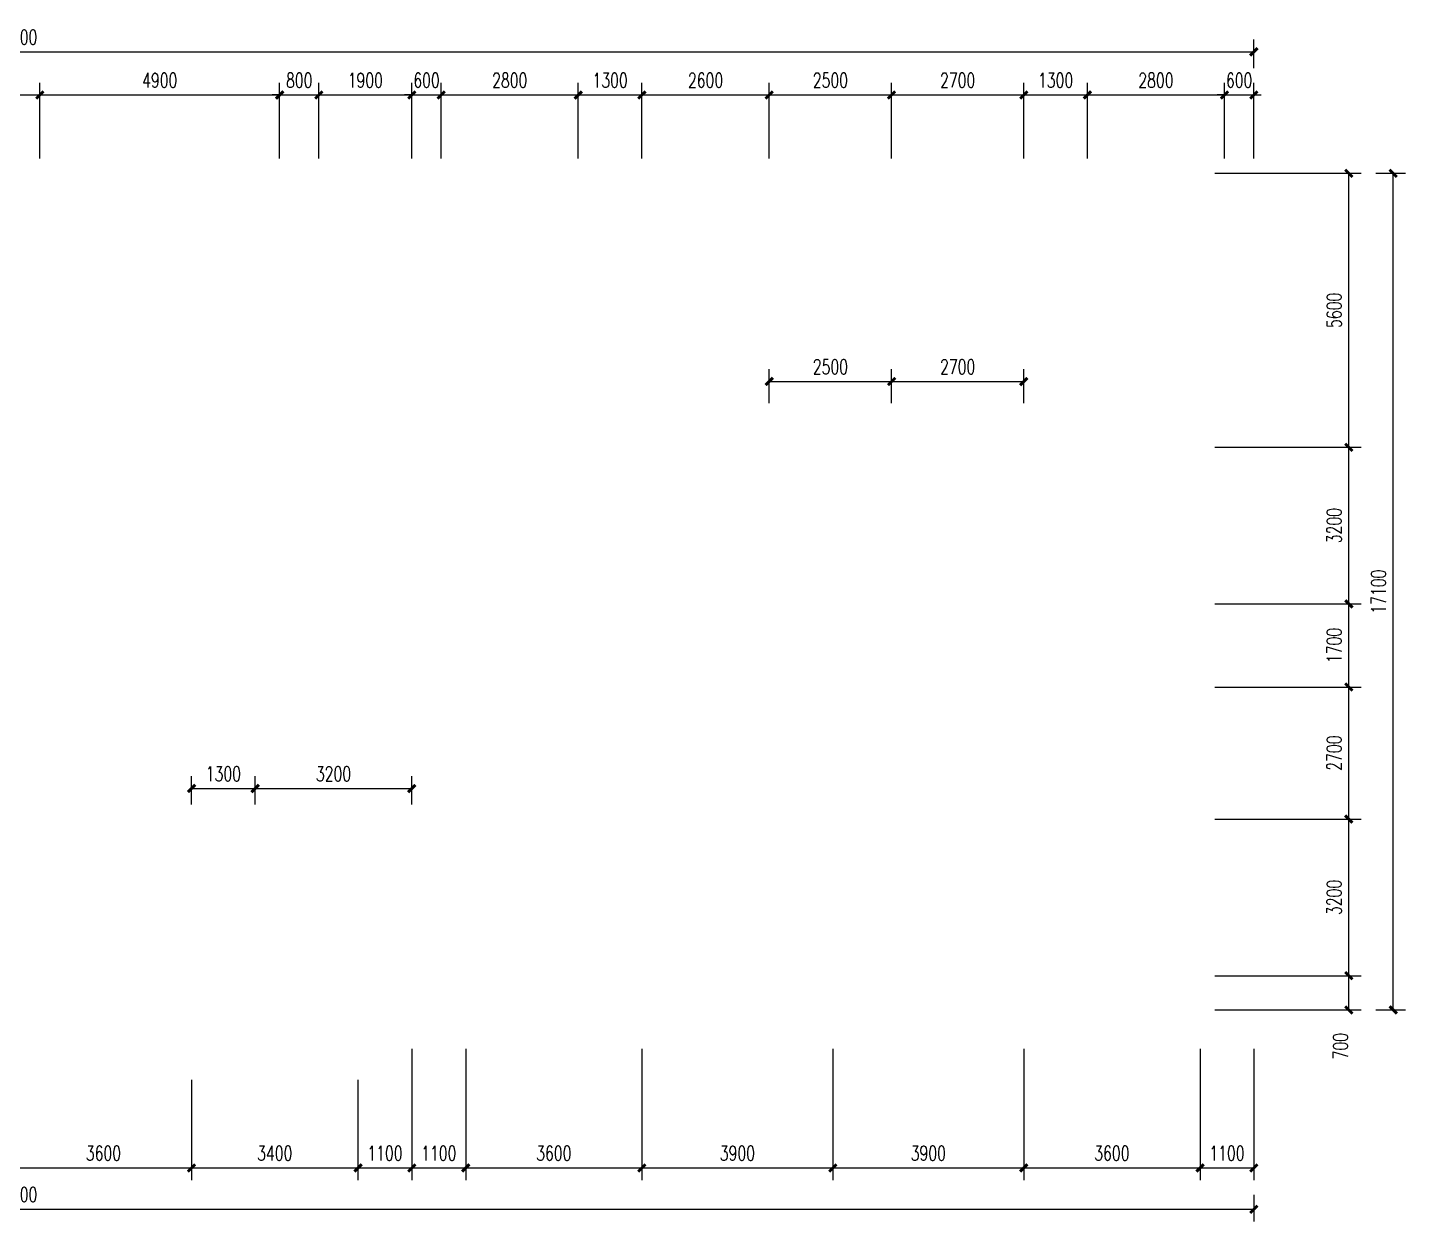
# Model space of a CAD drawing. Extents: x 23428 to 24977637, y 11095 to 11339778.
# Drawn here: x 24949490 to 24977637, y 11266816 to 11291219 of the extents above; entities that cross this region are included whole.
import ezdxf

# ---------------------------------------------------------------- set-up
doc = ezdxf.new("R2010")
doc.units = 0
doc.header["$LTSCALE"] = 1000
doc.layers.add('A-ANNO-DIMS', color=3, linetype='Continuous')
doc.styles.add('DIM_FONT', font='SIMPLEX', dxfattribs={"width": 0.7, "bigfont": 'GBCBIG'})
doc.dimstyles.new('DIMN', dxfattribs={"dimtxt": 300, "dimasz": 150, "dimexe": 250, "dimexo": 300, "dimgap": 150, "dimtad": 1, "dimdec": 0, "dimzin": 0, "dimdsep": 46, "dimtxsty": 'DIM_FONT', "dimblk": 'ARCHTICK', "dimcen": 0.09, "dimclrt": 7, "dimazin": 2, "dimtfac": 1, "dimtdec": 0, "dimtix": 1, "dimtmove": 2, "dimatfit": 3, "dimldrblk": 'ARCHTICK', "dimtolj": 1, "dimtzin": 0, "dimarcsym": 0})

# ---------------------------------------------------------------- blocks, each defined once
blk = doc.blocks.new('_ArchTick')
at = {"color": 0, "linetype": 'ByBlock', "const_width": 0.4}
blk.add_lwpolyline([(-0.5, -0.5), (0.5, 0.5)], dxfattribs=at)
blk = doc.blocks.new('*D147')
at = {"layer": 'A-ANNO-DIMS', "color": 0, "lineweight": -2}
for p, q in [((24923940, 11290390), (24923940, 11290972)), ((24923940, 11290722), (24974540, 11290722)), ((24974540, 11290390), (24974540, 11290972))]:
    blk.add_line(p, q, dxfattribs=at)
at = {"layer": 'Defpoints', "color": 0}
for p in [(24974540, 11290722), (24923940, 11290090), (24974540, 11290090)]:
    blk.add_point(p, dxfattribs=at)
at = {"layer": 'A-ANNO-DIMS', "color": 0, "lineweight": -2, "xscale": 150, "yscale": 150, "zscale": 150, "rotation": 180}
blk.add_blockref('_ArchTick', (24923940, 11290722), dxfattribs=at)
at = {"layer": 'A-ANNO-DIMS', "color": 0, "lineweight": -2, "xscale": 150, "yscale": 150, "zscale": 150}
blk.add_blockref('_ArchTick', (24974540, 11290722), dxfattribs=at)
at = {"layer": 'A-ANNO-DIMS', "color": 7, "insert": (24949240, 11291022), "char_height": 300, "attachment_point": 5, "style": 'DIM_FONT'}
blk.add_mtext('\\A1;50600', dxfattribs=at)
blk = doc.blocks.new('*D160')
at = {"layer": 'A-ANNO-DIMS', "color": 0, "lineweight": -2}
for p, q in [((24947340, 11288539), (24947340, 11290090)), ((24949740, 11288539), (24949740, 11290090)), ((24947340, 11289840), (24949740, 11289840))]:
    blk.add_line(p, q, dxfattribs=at)
at = {"layer": 'Defpoints', "color": 0}
for p in [(24949740, 11289840), (24947340, 11288239), (24949740, 11288239)]:
    blk.add_point(p, dxfattribs=at)
at = {"layer": 'A-ANNO-DIMS', "color": 0, "lineweight": -2, "xscale": 150, "yscale": 150, "zscale": 150, "rotation": 180}
blk.add_blockref('_ArchTick', (24947340, 11289840), dxfattribs=at)
at = {"layer": 'A-ANNO-DIMS', "color": 0, "lineweight": -2, "xscale": 150, "yscale": 150, "zscale": 150}
blk.add_blockref('_ArchTick', (24949740, 11289840), dxfattribs=at)
at = {"layer": 'A-ANNO-DIMS', "color": 7, "insert": (24948540, 11290140), "char_height": 300, "attachment_point": 5, "style": 'DIM_FONT'}
blk.add_mtext('\\A1;2400', dxfattribs=at)
blk = doc.blocks.new('*D161')
at = {"layer": 'A-ANNO-DIMS', "color": 0, "lineweight": -2}
for p, q in [((24949740, 11288539), (24949740, 11290090)), ((24954640, 11288539), (24954640, 11290090)), ((24949740, 11289840), (24954640, 11289840))]:
    blk.add_line(p, q, dxfattribs=at)
at = {"layer": 'Defpoints', "color": 0}
for p in [(24954640, 11289840), (24949740, 11288239), (24954640, 11288239)]:
    blk.add_point(p, dxfattribs=at)
at = {"layer": 'A-ANNO-DIMS', "color": 0, "lineweight": -2, "xscale": 150, "yscale": 150, "zscale": 150, "rotation": 180}
blk.add_blockref('_ArchTick', (24949740, 11289840), dxfattribs=at)
at = {"layer": 'A-ANNO-DIMS', "color": 0, "lineweight": -2, "xscale": 150, "yscale": 150, "zscale": 150}
blk.add_blockref('_ArchTick', (24954640, 11289840), dxfattribs=at)
at = {"layer": 'A-ANNO-DIMS', "color": 7, "insert": (24952190, 11290140), "char_height": 300, "attachment_point": 5, "style": 'DIM_FONT'}
blk.add_mtext('\\A1;4900', dxfattribs=at)
blk = doc.blocks.new('*D162')
at = {"layer": 'A-ANNO-DIMS', "color": 0, "lineweight": -2}
for p, q in [((24954640, 11288539), (24954640, 11290090)), ((24955440, 11288539), (24955440, 11290090)), ((24954640, 11289840), (24954490, 11289840)), ((24954640, 11289840), (24955440, 11289840)), ((24955440, 11289840), (24955590, 11289840))]:
    blk.add_line(p, q, dxfattribs=at)
at = {"layer": 'Defpoints', "color": 0}
for p in [(24955440, 11289840), (24954640, 11288239), (24955440, 11288239)]:
    blk.add_point(p, dxfattribs=at)
at = {"layer": 'A-ANNO-DIMS', "color": 0, "lineweight": -2, "xscale": 150, "yscale": 150, "zscale": 150}
blk.add_blockref('_ArchTick', (24954640, 11289840), dxfattribs=at)
at = {"layer": 'A-ANNO-DIMS', "color": 0, "lineweight": -2, "xscale": 150, "yscale": 150, "zscale": 150, "rotation": 180}
blk.add_blockref('_ArchTick', (24955440, 11289840), dxfattribs=at)
at = {"layer": 'A-ANNO-DIMS', "color": 7, "insert": (24955040, 11290140), "char_height": 300, "attachment_point": 5, "style": 'DIM_FONT'}
blk.add_mtext('\\A1;800', dxfattribs=at)
blk = doc.blocks.new('*D163')
at = {"layer": 'A-ANNO-DIMS', "color": 0, "lineweight": -2}
for p, q in [((24955440, 11288539), (24955440, 11290090)), ((24957340, 11288539), (24957340, 11290090)), ((24955440, 11289840), (24957340, 11289840))]:
    blk.add_line(p, q, dxfattribs=at)
at = {"layer": 'Defpoints', "color": 0}
for p in [(24957340, 11289840), (24955440, 11288239), (24957340, 11288239)]:
    blk.add_point(p, dxfattribs=at)
at = {"layer": 'A-ANNO-DIMS', "color": 0, "lineweight": -2, "xscale": 150, "yscale": 150, "zscale": 150, "rotation": 180}
blk.add_blockref('_ArchTick', (24955440, 11289840), dxfattribs=at)
at = {"layer": 'A-ANNO-DIMS', "color": 0, "lineweight": -2, "xscale": 150, "yscale": 150, "zscale": 150}
blk.add_blockref('_ArchTick', (24957340, 11289840), dxfattribs=at)
at = {"layer": 'A-ANNO-DIMS', "color": 7, "insert": (24956390, 11290140), "char_height": 300, "attachment_point": 5, "style": 'DIM_FONT'}
blk.add_mtext('\\A1;1900', dxfattribs=at)
blk = doc.blocks.new('*D164')
at = {"layer": 'A-ANNO-DIMS', "color": 0, "lineweight": -2}
for p, q in [((24957340, 11288539), (24957340, 11290090)), ((24957940, 11288539), (24957940, 11290090)), ((24957340, 11289840), (24957190, 11289840)), ((24957340, 11289840), (24957940, 11289840)), ((24957940, 11289840), (24958090, 11289840))]:
    blk.add_line(p, q, dxfattribs=at)
at = {"layer": 'Defpoints', "color": 0}
for p in [(24957940, 11289840), (24957340, 11288239), (24957940, 11288239)]:
    blk.add_point(p, dxfattribs=at)
at = {"layer": 'A-ANNO-DIMS', "color": 0, "lineweight": -2, "xscale": 150, "yscale": 150, "zscale": 150}
blk.add_blockref('_ArchTick', (24957340, 11289840), dxfattribs=at)
at = {"layer": 'A-ANNO-DIMS', "color": 0, "lineweight": -2, "xscale": 150, "yscale": 150, "zscale": 150, "rotation": 180}
blk.add_blockref('_ArchTick', (24957940, 11289840), dxfattribs=at)
at = {"layer": 'A-ANNO-DIMS', "color": 7, "insert": (24957640, 11290140), "char_height": 300, "attachment_point": 5, "style": 'DIM_FONT'}
blk.add_mtext('\\A1;600', dxfattribs=at)
blk = doc.blocks.new('*D165')
at = {"layer": 'A-ANNO-DIMS', "color": 0, "lineweight": -2}
for p, q in [((24957940, 11288539), (24957940, 11290090)), ((24960740, 11288539), (24960740, 11290090)), ((24957940, 11289840), (24960740, 11289840))]:
    blk.add_line(p, q, dxfattribs=at)
at = {"layer": 'Defpoints', "color": 0}
for p in [(24960740, 11289840), (24957940, 11288239), (24960740, 11288239)]:
    blk.add_point(p, dxfattribs=at)
at = {"layer": 'A-ANNO-DIMS', "color": 0, "lineweight": -2, "xscale": 150, "yscale": 150, "zscale": 150, "rotation": 180}
blk.add_blockref('_ArchTick', (24957940, 11289840), dxfattribs=at)
at = {"layer": 'A-ANNO-DIMS', "color": 0, "lineweight": -2, "xscale": 150, "yscale": 150, "zscale": 150}
blk.add_blockref('_ArchTick', (24960740, 11289840), dxfattribs=at)
at = {"layer": 'A-ANNO-DIMS', "color": 7, "insert": (24959340, 11290140), "char_height": 300, "attachment_point": 5, "style": 'DIM_FONT'}
blk.add_mtext('\\A1;2800', dxfattribs=at)
blk = doc.blocks.new('*D166')
at = {"layer": 'A-ANNO-DIMS', "color": 0, "lineweight": -2}
for p, q in [((24960740, 11288539), (24960740, 11290090)), ((24962040, 11288539), (24962040, 11290090)), ((24960740, 11289840), (24962040, 11289840))]:
    blk.add_line(p, q, dxfattribs=at)
at = {"layer": 'Defpoints', "color": 0}
for p in [(24962040, 11289840), (24960740, 11288239), (24962040, 11288239)]:
    blk.add_point(p, dxfattribs=at)
at = {"layer": 'A-ANNO-DIMS', "color": 0, "lineweight": -2, "xscale": 150, "yscale": 150, "zscale": 150, "rotation": 180}
blk.add_blockref('_ArchTick', (24960740, 11289840), dxfattribs=at)
at = {"layer": 'A-ANNO-DIMS', "color": 0, "lineweight": -2, "xscale": 150, "yscale": 150, "zscale": 150}
blk.add_blockref('_ArchTick', (24962040, 11289840), dxfattribs=at)
at = {"layer": 'A-ANNO-DIMS', "color": 7, "insert": (24961390, 11290140), "char_height": 300, "attachment_point": 5, "style": 'DIM_FONT'}
blk.add_mtext('\\A1;1300', dxfattribs=at)
blk = doc.blocks.new('*D167')
at = {"layer": 'A-ANNO-DIMS', "color": 0, "lineweight": -2}
for p, q in [((24962040, 11288539), (24962040, 11290090)), ((24964640, 11288539), (24964640, 11290090)), ((24962040, 11289840), (24964640, 11289840))]:
    blk.add_line(p, q, dxfattribs=at)
at = {"layer": 'Defpoints', "color": 0}
for p in [(24964640, 11289840), (24962040, 11288239), (24964640, 11288239)]:
    blk.add_point(p, dxfattribs=at)
at = {"layer": 'A-ANNO-DIMS', "color": 0, "lineweight": -2, "xscale": 150, "yscale": 150, "zscale": 150, "rotation": 180}
blk.add_blockref('_ArchTick', (24962040, 11289840), dxfattribs=at)
at = {"layer": 'A-ANNO-DIMS', "color": 0, "lineweight": -2, "xscale": 150, "yscale": 150, "zscale": 150}
blk.add_blockref('_ArchTick', (24964640, 11289840), dxfattribs=at)
at = {"layer": 'A-ANNO-DIMS', "color": 7, "insert": (24963340, 11290140), "char_height": 300, "attachment_point": 5, "style": 'DIM_FONT'}
blk.add_mtext('\\A1;2600', dxfattribs=at)
blk = doc.blocks.new('*D168')
at = {"layer": 'A-ANNO-DIMS', "color": 0, "lineweight": -2}
for p, q in [((24964640, 11288539), (24964640, 11290090)), ((24967140, 11288539), (24967140, 11290090)), ((24964640, 11289840), (24967140, 11289840))]:
    blk.add_line(p, q, dxfattribs=at)
at = {"layer": 'Defpoints', "color": 0}
for p in [(24967140, 11289840), (24964640, 11288239), (24967140, 11288239)]:
    blk.add_point(p, dxfattribs=at)
at = {"layer": 'A-ANNO-DIMS', "color": 0, "lineweight": -2, "xscale": 150, "yscale": 150, "zscale": 150, "rotation": 180}
blk.add_blockref('_ArchTick', (24964640, 11289840), dxfattribs=at)
at = {"layer": 'A-ANNO-DIMS', "color": 0, "lineweight": -2, "xscale": 150, "yscale": 150, "zscale": 150}
blk.add_blockref('_ArchTick', (24967140, 11289840), dxfattribs=at)
at = {"layer": 'A-ANNO-DIMS', "color": 7, "insert": (24965890, 11290140), "char_height": 300, "attachment_point": 5, "style": 'DIM_FONT'}
blk.add_mtext('\\A1;2500', dxfattribs=at)
blk = doc.blocks.new('*D169')
at = {"layer": 'A-ANNO-DIMS', "color": 0, "lineweight": -2}
for p, q in [((24967140, 11288539), (24967140, 11290090)), ((24969840, 11288539), (24969840, 11290090)), ((24967140, 11289840), (24969840, 11289840))]:
    blk.add_line(p, q, dxfattribs=at)
at = {"layer": 'Defpoints', "color": 0}
for p in [(24969840, 11289840), (24967140, 11288239), (24969840, 11288239)]:
    blk.add_point(p, dxfattribs=at)
at = {"layer": 'A-ANNO-DIMS', "color": 0, "lineweight": -2, "xscale": 150, "yscale": 150, "zscale": 150, "rotation": 180}
blk.add_blockref('_ArchTick', (24967140, 11289840), dxfattribs=at)
at = {"layer": 'A-ANNO-DIMS', "color": 0, "lineweight": -2, "xscale": 150, "yscale": 150, "zscale": 150}
blk.add_blockref('_ArchTick', (24969840, 11289840), dxfattribs=at)
at = {"layer": 'A-ANNO-DIMS', "color": 7, "insert": (24968490, 11290140), "char_height": 300, "attachment_point": 5, "style": 'DIM_FONT'}
blk.add_mtext('\\A1;2700', dxfattribs=at)
blk = doc.blocks.new('*D170')
at = {"layer": 'A-ANNO-DIMS', "color": 0, "lineweight": -2}
for p, q in [((24969840, 11288539), (24969840, 11290090)), ((24971140, 11288539), (24971140, 11290090)), ((24969840, 11289840), (24971140, 11289840))]:
    blk.add_line(p, q, dxfattribs=at)
at = {"layer": 'Defpoints', "color": 0}
for p in [(24971140, 11289840), (24969840, 11288239), (24971140, 11288239)]:
    blk.add_point(p, dxfattribs=at)
at = {"layer": 'A-ANNO-DIMS', "color": 0, "lineweight": -2, "xscale": 150, "yscale": 150, "zscale": 150, "rotation": 180}
blk.add_blockref('_ArchTick', (24969840, 11289840), dxfattribs=at)
at = {"layer": 'A-ANNO-DIMS', "color": 0, "lineweight": -2, "xscale": 150, "yscale": 150, "zscale": 150}
blk.add_blockref('_ArchTick', (24971140, 11289840), dxfattribs=at)
at = {"layer": 'A-ANNO-DIMS', "color": 7, "insert": (24970490, 11290140), "char_height": 300, "attachment_point": 5, "style": 'DIM_FONT'}
blk.add_mtext('\\A1;1300', dxfattribs=at)
blk = doc.blocks.new('*D171')
at = {"layer": 'A-ANNO-DIMS', "color": 0, "lineweight": -2}
for p, q in [((24971140, 11288539), (24971140, 11290090)), ((24973940, 11288539), (24973940, 11290090)), ((24971140, 11289840), (24973940, 11289840))]:
    blk.add_line(p, q, dxfattribs=at)
at = {"layer": 'Defpoints', "color": 0}
for p in [(24973940, 11289840), (24971140, 11288239), (24973940, 11288239)]:
    blk.add_point(p, dxfattribs=at)
at = {"layer": 'A-ANNO-DIMS', "color": 0, "lineweight": -2, "xscale": 150, "yscale": 150, "zscale": 150, "rotation": 180}
blk.add_blockref('_ArchTick', (24971140, 11289840), dxfattribs=at)
at = {"layer": 'A-ANNO-DIMS', "color": 0, "lineweight": -2, "xscale": 150, "yscale": 150, "zscale": 150}
blk.add_blockref('_ArchTick', (24973940, 11289840), dxfattribs=at)
at = {"layer": 'A-ANNO-DIMS', "color": 7, "insert": (24972540, 11290140), "char_height": 300, "attachment_point": 5, "style": 'DIM_FONT'}
blk.add_mtext('\\A1;2800', dxfattribs=at)
blk = doc.blocks.new('*D172')
at = {"layer": 'A-ANNO-DIMS', "color": 0, "lineweight": -2}
for p, q in [((24973940, 11288539), (24973940, 11290090)), ((24974540, 11288539), (24974540, 11290090)), ((24973940, 11289840), (24973790, 11289840)), ((24973940, 11289840), (24974540, 11289840)), ((24974540, 11289840), (24974690, 11289840))]:
    blk.add_line(p, q, dxfattribs=at)
at = {"layer": 'Defpoints', "color": 0}
for p in [(24974540, 11289840), (24973940, 11288239), (24974540, 11288239)]:
    blk.add_point(p, dxfattribs=at)
at = {"layer": 'A-ANNO-DIMS', "color": 0, "lineweight": -2, "xscale": 150, "yscale": 150, "zscale": 150}
blk.add_blockref('_ArchTick', (24973940, 11289840), dxfattribs=at)
at = {"layer": 'A-ANNO-DIMS', "color": 0, "lineweight": -2, "xscale": 150, "yscale": 150, "zscale": 150, "rotation": 180}
blk.add_blockref('_ArchTick', (24974540, 11289840), dxfattribs=at)
at = {"layer": 'A-ANNO-DIMS', "color": 7, "insert": (24974240, 11290140), "char_height": 300, "attachment_point": 5, "style": 'DIM_FONT'}
blk.add_mtext('\\A1;600', dxfattribs=at)
blk = doc.blocks.new('*D173')
at = {"layer": 'A-ANNO-DIMS', "color": 0, "lineweight": -2}
for p, q in [((24977030, 11288239), (24977637, 11288239)), ((24977387, 11271139), (24977387, 11288239)), ((24977030, 11271139), (24977637, 11271139))]:
    blk.add_line(p, q, dxfattribs=at)
at = {"layer": 'Defpoints', "color": 0}
for p in [(24976730, 11288239), (24977387, 11288239), (24976730, 11271139)]:
    blk.add_point(p, dxfattribs=at)
at = {"layer": 'A-ANNO-DIMS', "color": 0, "lineweight": -2, "xscale": 150, "yscale": 150, "zscale": 150}
for p, rotation in [((24977387, 11288239), 90), ((24977387, 11271139), 270)]:
    blk.add_blockref('_ArchTick', p, dxfattribs=dict(at, rotation=rotation))
at = {"layer": 'A-ANNO-DIMS', "color": 7, "insert": (24977087, 11279689), "char_height": 300, "attachment_point": 5, "rotation": 90, "style": 'DIM_FONT'}
blk.add_mtext('\\A1;17100', dxfattribs=at)
blk = doc.blocks.new('*D174')
at = {"layer": 'A-ANNO-DIMS', "color": 0, "lineweight": -2}
for p, q in [((24973740, 11271839), (24976730, 11271839)), ((24976480, 11271139), (24976480, 11271839)), ((24973740, 11271139), (24976730, 11271139))]:
    blk.add_line(p, q, dxfattribs=at)
at = {"layer": 'Defpoints', "color": 0}
for p in [(24973440, 11271839), (24976480, 11271839), (24973440, 11271139)]:
    blk.add_point(p, dxfattribs=at)
at = {"layer": 'A-ANNO-DIMS', "color": 0, "lineweight": -2, "xscale": 150, "yscale": 150, "zscale": 150}
for p, rotation in [((24976480, 11271839), 90), ((24976480, 11271139), 270)]:
    blk.add_blockref('_ArchTick', p, dxfattribs=dict(at, rotation=rotation))
at = {"layer": 'A-ANNO-DIMS', "color": 7, "insert": (24976310, 11270399), "char_height": 300, "attachment_point": 5, "rotation": 90, "style": 'DIM_FONT'}
blk.add_mtext('\\A1;700', dxfattribs=at)
blk = doc.blocks.new('*D175')
at = {"layer": 'A-ANNO-DIMS', "color": 0, "lineweight": -2}
for p, q in [((24973740, 11275039), (24976730, 11275039)), ((24976480, 11271839), (24976480, 11275039)), ((24973740, 11271839), (24976730, 11271839))]:
    blk.add_line(p, q, dxfattribs=at)
at = {"layer": 'Defpoints', "color": 0}
for p in [(24973440, 11275039), (24976480, 11275039), (24973440, 11271839)]:
    blk.add_point(p, dxfattribs=at)
at = {"layer": 'A-ANNO-DIMS', "color": 0, "lineweight": -2, "xscale": 150, "yscale": 150, "zscale": 150}
for p, rotation in [((24976480, 11275039), 90), ((24976480, 11271839), 270)]:
    blk.add_blockref('_ArchTick', p, dxfattribs=dict(at, rotation=rotation))
at = {"layer": 'A-ANNO-DIMS', "color": 7, "insert": (24976180, 11273439), "char_height": 300, "attachment_point": 5, "rotation": 90, "style": 'DIM_FONT'}
blk.add_mtext('\\A1;3200', dxfattribs=at)
blk = doc.blocks.new('*D176')
at = {"layer": 'A-ANNO-DIMS', "color": 0, "lineweight": -2}
for p, q in [((24973740, 11277739), (24976730, 11277739)), ((24976480, 11275039), (24976480, 11277739)), ((24973740, 11275039), (24976730, 11275039))]:
    blk.add_line(p, q, dxfattribs=at)
at = {"layer": 'Defpoints', "color": 0}
for p in [(24973440, 11277739), (24976480, 11277739), (24973440, 11275039)]:
    blk.add_point(p, dxfattribs=at)
at = {"layer": 'A-ANNO-DIMS', "color": 0, "lineweight": -2, "xscale": 150, "yscale": 150, "zscale": 150}
for p, rotation in [((24976480, 11277739), 90), ((24976480, 11275039), 270)]:
    blk.add_blockref('_ArchTick', p, dxfattribs=dict(at, rotation=rotation))
at = {"layer": 'A-ANNO-DIMS', "color": 7, "insert": (24976180, 11276389), "char_height": 300, "attachment_point": 5, "rotation": 90, "style": 'DIM_FONT'}
blk.add_mtext('\\A1;2700', dxfattribs=at)
blk = doc.blocks.new('*D177')
at = {"layer": 'A-ANNO-DIMS', "color": 0, "lineweight": -2}
for p, q in [((24973740, 11279439), (24976730, 11279439)), ((24976480, 11277739), (24976480, 11279439)), ((24973740, 11277739), (24976730, 11277739))]:
    blk.add_line(p, q, dxfattribs=at)
at = {"layer": 'Defpoints', "color": 0}
for p in [(24973440, 11279439), (24976480, 11279439), (24973440, 11277739)]:
    blk.add_point(p, dxfattribs=at)
at = {"layer": 'A-ANNO-DIMS', "color": 0, "lineweight": -2, "xscale": 150, "yscale": 150, "zscale": 150}
for p, rotation in [((24976480, 11279439), 90), ((24976480, 11277739), 270)]:
    blk.add_blockref('_ArchTick', p, dxfattribs=dict(at, rotation=rotation))
at = {"layer": 'A-ANNO-DIMS', "color": 7, "insert": (24976180, 11278589), "char_height": 300, "attachment_point": 5, "rotation": 90, "style": 'DIM_FONT'}
blk.add_mtext('\\A1;1700', dxfattribs=at)
blk = doc.blocks.new('*D178')
at = {"layer": 'A-ANNO-DIMS', "color": 0, "lineweight": -2}
for p, q in [((24973740, 11282639), (24976730, 11282639)), ((24976480, 11279439), (24976480, 11282639)), ((24973740, 11279439), (24976730, 11279439))]:
    blk.add_line(p, q, dxfattribs=at)
at = {"layer": 'Defpoints', "color": 0}
for p in [(24973440, 11282639), (24976480, 11282639), (24973440, 11279439)]:
    blk.add_point(p, dxfattribs=at)
at = {"layer": 'A-ANNO-DIMS', "color": 0, "lineweight": -2, "xscale": 150, "yscale": 150, "zscale": 150}
for p, rotation in [((24976480, 11282639), 90), ((24976480, 11279439), 270)]:
    blk.add_blockref('_ArchTick', p, dxfattribs=dict(at, rotation=rotation))
at = {"layer": 'A-ANNO-DIMS', "color": 7, "insert": (24976180, 11281039), "char_height": 300, "attachment_point": 5, "rotation": 90, "style": 'DIM_FONT'}
blk.add_mtext('\\A1;3200', dxfattribs=at)
blk = doc.blocks.new('*D179')
at = {"layer": 'A-ANNO-DIMS', "color": 0, "lineweight": -2}
for p, q in [((24973740, 11288239), (24976730, 11288239)), ((24976480, 11282639), (24976480, 11288239)), ((24973740, 11282639), (24976730, 11282639))]:
    blk.add_line(p, q, dxfattribs=at)
at = {"layer": 'Defpoints', "color": 0}
for p in [(24973440, 11288239), (24976480, 11288239), (24973440, 11282639)]:
    blk.add_point(p, dxfattribs=at)
at = {"layer": 'A-ANNO-DIMS', "color": 0, "lineweight": -2, "xscale": 150, "yscale": 150, "zscale": 150}
for p, rotation in [((24976480, 11288239), 90), ((24976480, 11282639), 270)]:
    blk.add_blockref('_ArchTick', p, dxfattribs=dict(at, rotation=rotation))
at = {"layer": 'A-ANNO-DIMS', "color": 7, "insert": (24976180, 11285439), "char_height": 300, "attachment_point": 5, "rotation": 90, "style": 'DIM_FONT'}
blk.add_mtext('\\A1;5600', dxfattribs=at)
blk = doc.blocks.new('*D187')
at = {"layer": 'A-ANNO-DIMS', "color": 0, "lineweight": -2}
for p, q in [((24967140, 11283539), (24967140, 11284234)), ((24967140, 11283984), (24969840, 11283984)), ((24969840, 11283539), (24969840, 11284234))]:
    blk.add_line(p, q, dxfattribs=at)
at = {"layer": 'Defpoints', "color": 0}
for p in [(24969840, 11283984), (24967140, 11283239), (24969840, 11283239)]:
    blk.add_point(p, dxfattribs=at)
at = {"layer": 'A-ANNO-DIMS', "color": 0, "lineweight": -2, "xscale": 150, "yscale": 150, "zscale": 150, "rotation": 180}
blk.add_blockref('_ArchTick', (24967140, 11283984), dxfattribs=at)
at = {"layer": 'A-ANNO-DIMS', "color": 0, "lineweight": -2, "xscale": 150, "yscale": 150, "zscale": 150}
blk.add_blockref('_ArchTick', (24969840, 11283984), dxfattribs=at)
at = {"layer": 'A-ANNO-DIMS', "color": 7, "insert": (24968490, 11284284), "char_height": 300, "attachment_point": 5, "style": 'DIM_FONT'}
blk.add_mtext('\\A1;2700', dxfattribs=at)
blk = doc.blocks.new('*D188')
at = {"layer": 'A-ANNO-DIMS', "color": 0, "lineweight": -2}
for p, q in [((24964640, 11283539), (24964640, 11284234)), ((24964640, 11283984), (24967140, 11283984)), ((24967140, 11283539), (24967140, 11284234))]:
    blk.add_line(p, q, dxfattribs=at)
at = {"layer": 'Defpoints', "color": 0}
for p in [(24967140, 11283984), (24964640, 11283239), (24967140, 11283239)]:
    blk.add_point(p, dxfattribs=at)
at = {"layer": 'A-ANNO-DIMS', "color": 0, "lineweight": -2, "xscale": 150, "yscale": 150, "zscale": 150, "rotation": 180}
blk.add_blockref('_ArchTick', (24964640, 11283984), dxfattribs=at)
at = {"layer": 'A-ANNO-DIMS', "color": 0, "lineweight": -2, "xscale": 150, "yscale": 150, "zscale": 150}
blk.add_blockref('_ArchTick', (24967140, 11283984), dxfattribs=at)
at = {"layer": 'A-ANNO-DIMS', "color": 7, "insert": (24965890, 11284284), "char_height": 300, "attachment_point": 5, "style": 'DIM_FONT'}
blk.add_mtext('\\A1;2500', dxfattribs=at)
blk = doc.blocks.new('*D189')
at = {"layer": 'A-ANNO-DIMS', "color": 0, "lineweight": -2}
for p, q in [((24973440, 11270347), (24973440, 11267660)), ((24974540, 11270347), (24974540, 11267660)), ((24973440, 11267910), (24974540, 11267910))]:
    blk.add_line(p, q, dxfattribs=at)
at = {"layer": 'Defpoints', "color": 0}
for p in [(24973440, 11270647), (24974540, 11270647), (24974540, 11267910)]:
    blk.add_point(p, dxfattribs=at)
at = {"layer": 'A-ANNO-DIMS', "color": 0, "lineweight": -2, "xscale": 150, "yscale": 150, "zscale": 150, "rotation": 180}
blk.add_blockref('_ArchTick', (24973440, 11267910), dxfattribs=at)
at = {"layer": 'A-ANNO-DIMS', "color": 0, "lineweight": -2, "xscale": 150, "yscale": 150, "zscale": 150}
blk.add_blockref('_ArchTick', (24974540, 11267910), dxfattribs=at)
at = {"layer": 'A-ANNO-DIMS', "color": 7, "insert": (24973990, 11268210), "char_height": 300, "attachment_point": 5, "style": 'DIM_FONT'}
blk.add_mtext('\\A1;1100', dxfattribs=at)
blk = doc.blocks.new('*D190')
at = {"layer": 'A-ANNO-DIMS', "color": 0, "lineweight": -2}
for p, q in [((24969840, 11270347), (24969840, 11267660)), ((24973440, 11270347), (24973440, 11267660)), ((24969840, 11267910), (24973440, 11267910))]:
    blk.add_line(p, q, dxfattribs=at)
at = {"layer": 'Defpoints', "color": 0}
for p in [(24969840, 11270647), (24973440, 11270647), (24973440, 11267910)]:
    blk.add_point(p, dxfattribs=at)
at = {"layer": 'A-ANNO-DIMS', "color": 0, "lineweight": -2, "xscale": 150, "yscale": 150, "zscale": 150, "rotation": 180}
blk.add_blockref('_ArchTick', (24969840, 11267910), dxfattribs=at)
at = {"layer": 'A-ANNO-DIMS', "color": 0, "lineweight": -2, "xscale": 150, "yscale": 150, "zscale": 150}
blk.add_blockref('_ArchTick', (24973440, 11267910), dxfattribs=at)
at = {"layer": 'A-ANNO-DIMS', "color": 7, "insert": (24971640, 11268210), "char_height": 300, "attachment_point": 5, "style": 'DIM_FONT'}
blk.add_mtext('\\A1;3600', dxfattribs=at)
blk = doc.blocks.new('*D191')
at = {"layer": 'A-ANNO-DIMS', "color": 0, "lineweight": -2}
for p, q in [((24965940, 11270347), (24965940, 11267660)), ((24969840, 11270347), (24969840, 11267660)), ((24965940, 11267910), (24969840, 11267910))]:
    blk.add_line(p, q, dxfattribs=at)
at = {"layer": 'Defpoints', "color": 0}
for p in [(24965940, 11270647), (24969840, 11270647), (24969840, 11267910)]:
    blk.add_point(p, dxfattribs=at)
at = {"layer": 'A-ANNO-DIMS', "color": 0, "lineweight": -2, "xscale": 150, "yscale": 150, "zscale": 150, "rotation": 180}
blk.add_blockref('_ArchTick', (24965940, 11267910), dxfattribs=at)
at = {"layer": 'A-ANNO-DIMS', "color": 0, "lineweight": -2, "xscale": 150, "yscale": 150, "zscale": 150}
blk.add_blockref('_ArchTick', (24969840, 11267910), dxfattribs=at)
at = {"layer": 'A-ANNO-DIMS', "color": 7, "insert": (24967890, 11268210), "char_height": 300, "attachment_point": 5, "style": 'DIM_FONT'}
blk.add_mtext('\\A1;3900', dxfattribs=at)
blk = doc.blocks.new('*D192')
at = {"layer": 'A-ANNO-DIMS', "color": 0, "lineweight": -2}
for p, q in [((24962040, 11270347), (24962040, 11267660)), ((24965940, 11270347), (24965940, 11267660)), ((24962040, 11267910), (24965940, 11267910))]:
    blk.add_line(p, q, dxfattribs=at)
at = {"layer": 'Defpoints', "color": 0}
for p in [(24962040, 11270647), (24965940, 11270647), (24965940, 11267910)]:
    blk.add_point(p, dxfattribs=at)
at = {"layer": 'A-ANNO-DIMS', "color": 0, "lineweight": -2, "xscale": 150, "yscale": 150, "zscale": 150, "rotation": 180}
blk.add_blockref('_ArchTick', (24962040, 11267910), dxfattribs=at)
at = {"layer": 'A-ANNO-DIMS', "color": 0, "lineweight": -2, "xscale": 150, "yscale": 150, "zscale": 150}
blk.add_blockref('_ArchTick', (24965940, 11267910), dxfattribs=at)
at = {"layer": 'A-ANNO-DIMS', "color": 7, "insert": (24963990, 11268210), "char_height": 300, "attachment_point": 5, "style": 'DIM_FONT'}
blk.add_mtext('\\A1;3900', dxfattribs=at)
blk = doc.blocks.new('*D193')
at = {"layer": 'A-ANNO-DIMS', "color": 0, "lineweight": -2}
for p, q in [((24958440, 11270347), (24958440, 11267660)), ((24962040, 11270347), (24962040, 11267660)), ((24958440, 11267910), (24962040, 11267910))]:
    blk.add_line(p, q, dxfattribs=at)
at = {"layer": 'Defpoints', "color": 0}
for p in [(24958440, 11270647), (24962040, 11270647), (24962040, 11267910)]:
    blk.add_point(p, dxfattribs=at)
at = {"layer": 'A-ANNO-DIMS', "color": 0, "lineweight": -2, "xscale": 150, "yscale": 150, "zscale": 150, "rotation": 180}
blk.add_blockref('_ArchTick', (24958440, 11267910), dxfattribs=at)
at = {"layer": 'A-ANNO-DIMS', "color": 0, "lineweight": -2, "xscale": 150, "yscale": 150, "zscale": 150}
blk.add_blockref('_ArchTick', (24962040, 11267910), dxfattribs=at)
at = {"layer": 'A-ANNO-DIMS', "color": 7, "insert": (24960240, 11268210), "char_height": 300, "attachment_point": 5, "style": 'DIM_FONT'}
blk.add_mtext('\\A1;3600', dxfattribs=at)
blk = doc.blocks.new('*D194')
at = {"layer": 'A-ANNO-DIMS', "color": 0, "lineweight": -2}
for p, q in [((24957340, 11270347), (24957340, 11267660)), ((24958440, 11270347), (24958440, 11267660)), ((24957340, 11267910), (24958440, 11267910))]:
    blk.add_line(p, q, dxfattribs=at)
at = {"layer": 'Defpoints', "color": 0}
for p in [(24957340, 11270647), (24958440, 11270647), (24958440, 11267910)]:
    blk.add_point(p, dxfattribs=at)
at = {"layer": 'A-ANNO-DIMS', "color": 0, "lineweight": -2, "xscale": 150, "yscale": 150, "zscale": 150, "rotation": 180}
blk.add_blockref('_ArchTick', (24957340, 11267910), dxfattribs=at)
at = {"layer": 'A-ANNO-DIMS', "color": 0, "lineweight": -2, "xscale": 150, "yscale": 150, "zscale": 150}
blk.add_blockref('_ArchTick', (24958440, 11267910), dxfattribs=at)
at = {"layer": 'A-ANNO-DIMS', "color": 7, "insert": (24957890, 11268210), "char_height": 300, "attachment_point": 5, "style": 'DIM_FONT'}
blk.add_mtext('\\A1;1100', dxfattribs=at)
blk = doc.blocks.new('*D195')
at = {"layer": 'A-ANNO-DIMS', "color": 0, "lineweight": -2}
for p, q in [((24973440, 11270347), (24973440, 11267660)), ((24974540, 11270347), (24974540, 11267660)), ((24973440, 11267910), (24974540, 11267910))]:
    blk.add_line(p, q, dxfattribs=at)
at = {"layer": 'Defpoints', "color": 0}
for p in [(24973440, 11270647), (24974540, 11270647), (24974540, 11267910)]:
    blk.add_point(p, dxfattribs=at)
at = {"layer": 'A-ANNO-DIMS', "color": 0, "lineweight": -2, "xscale": 150, "yscale": 150, "zscale": 150, "rotation": 180}
blk.add_blockref('_ArchTick', (24973440, 11267910), dxfattribs=at)
at = {"layer": 'A-ANNO-DIMS', "color": 0, "lineweight": -2, "xscale": 150, "yscale": 150, "zscale": 150}
blk.add_blockref('_ArchTick', (24974540, 11267910), dxfattribs=at)
at = {"layer": 'A-ANNO-DIMS', "color": 7, "insert": (24973990, 11268210), "char_height": 300, "attachment_point": 5, "style": 'DIM_FONT'}
blk.add_mtext('\\A1;1100', dxfattribs=at)
blk = doc.blocks.new('*D196')
at = {"layer": 'A-ANNO-DIMS', "color": 0, "lineweight": -2}
for p, q in [((24969840, 11270347), (24969840, 11267660)), ((24973440, 11270347), (24973440, 11267660)), ((24969840, 11267910), (24973440, 11267910))]:
    blk.add_line(p, q, dxfattribs=at)
at = {"layer": 'Defpoints', "color": 0}
for p in [(24969840, 11270647), (24973440, 11270647), (24973440, 11267910)]:
    blk.add_point(p, dxfattribs=at)
at = {"layer": 'A-ANNO-DIMS', "color": 0, "lineweight": -2, "xscale": 150, "yscale": 150, "zscale": 150, "rotation": 180}
blk.add_blockref('_ArchTick', (24969840, 11267910), dxfattribs=at)
at = {"layer": 'A-ANNO-DIMS', "color": 0, "lineweight": -2, "xscale": 150, "yscale": 150, "zscale": 150}
blk.add_blockref('_ArchTick', (24973440, 11267910), dxfattribs=at)
at = {"layer": 'A-ANNO-DIMS', "color": 7, "insert": (24971640, 11268210), "char_height": 300, "attachment_point": 5, "style": 'DIM_FONT'}
blk.add_mtext('\\A1;3600', dxfattribs=at)
blk = doc.blocks.new('*D197')
at = {"layer": 'A-ANNO-DIMS', "color": 0, "lineweight": -2}
for p, q in [((24965940, 11270347), (24965940, 11267660)), ((24969840, 11270347), (24969840, 11267660)), ((24965940, 11267910), (24969840, 11267910))]:
    blk.add_line(p, q, dxfattribs=at)
at = {"layer": 'Defpoints', "color": 0}
for p in [(24965940, 11270647), (24969840, 11270647), (24969840, 11267910)]:
    blk.add_point(p, dxfattribs=at)
at = {"layer": 'A-ANNO-DIMS', "color": 0, "lineweight": -2, "xscale": 150, "yscale": 150, "zscale": 150, "rotation": 180}
blk.add_blockref('_ArchTick', (24965940, 11267910), dxfattribs=at)
at = {"layer": 'A-ANNO-DIMS', "color": 0, "lineweight": -2, "xscale": 150, "yscale": 150, "zscale": 150}
blk.add_blockref('_ArchTick', (24969840, 11267910), dxfattribs=at)
at = {"layer": 'A-ANNO-DIMS', "color": 7, "insert": (24967890, 11268210), "char_height": 300, "attachment_point": 5, "style": 'DIM_FONT'}
blk.add_mtext('\\A1;3900', dxfattribs=at)
blk = doc.blocks.new('*D198')
at = {"layer": 'A-ANNO-DIMS', "color": 0, "lineweight": -2}
for p, q in [((24962040, 11270347), (24962040, 11267660)), ((24965940, 11270347), (24965940, 11267660)), ((24962040, 11267910), (24965940, 11267910))]:
    blk.add_line(p, q, dxfattribs=at)
at = {"layer": 'Defpoints', "color": 0}
for p in [(24962040, 11270647), (24965940, 11270647), (24965940, 11267910)]:
    blk.add_point(p, dxfattribs=at)
at = {"layer": 'A-ANNO-DIMS', "color": 0, "lineweight": -2, "xscale": 150, "yscale": 150, "zscale": 150, "rotation": 180}
blk.add_blockref('_ArchTick', (24962040, 11267910), dxfattribs=at)
at = {"layer": 'A-ANNO-DIMS', "color": 0, "lineweight": -2, "xscale": 150, "yscale": 150, "zscale": 150}
blk.add_blockref('_ArchTick', (24965940, 11267910), dxfattribs=at)
at = {"layer": 'A-ANNO-DIMS', "color": 7, "insert": (24963990, 11268210), "char_height": 300, "attachment_point": 5, "style": 'DIM_FONT'}
blk.add_mtext('\\A1;3900', dxfattribs=at)
blk = doc.blocks.new('*D199')
at = {"layer": 'A-ANNO-DIMS', "color": 0, "lineweight": -2}
for p, q in [((24958440, 11270347), (24958440, 11267660)), ((24962040, 11270347), (24962040, 11267660)), ((24958440, 11267910), (24962040, 11267910))]:
    blk.add_line(p, q, dxfattribs=at)
at = {"layer": 'Defpoints', "color": 0}
for p in [(24958440, 11270647), (24962040, 11270647), (24962040, 11267910)]:
    blk.add_point(p, dxfattribs=at)
at = {"layer": 'A-ANNO-DIMS', "color": 0, "lineweight": -2, "xscale": 150, "yscale": 150, "zscale": 150, "rotation": 180}
blk.add_blockref('_ArchTick', (24958440, 11267910), dxfattribs=at)
at = {"layer": 'A-ANNO-DIMS', "color": 0, "lineweight": -2, "xscale": 150, "yscale": 150, "zscale": 150}
blk.add_blockref('_ArchTick', (24962040, 11267910), dxfattribs=at)
at = {"layer": 'A-ANNO-DIMS', "color": 7, "insert": (24960240, 11268210), "char_height": 300, "attachment_point": 5, "style": 'DIM_FONT'}
blk.add_mtext('\\A1;3600', dxfattribs=at)
blk = doc.blocks.new('*D200')
at = {"layer": 'A-ANNO-DIMS', "color": 0, "lineweight": -2}
for p, q in [((24957340, 11270347), (24957340, 11267660)), ((24958440, 11270347), (24958440, 11267660)), ((24957340, 11267910), (24958440, 11267910))]:
    blk.add_line(p, q, dxfattribs=at)
at = {"layer": 'Defpoints', "color": 0}
for p in [(24957340, 11270647), (24958440, 11270647), (24958440, 11267910)]:
    blk.add_point(p, dxfattribs=at)
at = {"layer": 'A-ANNO-DIMS', "color": 0, "lineweight": -2, "xscale": 150, "yscale": 150, "zscale": 150, "rotation": 180}
blk.add_blockref('_ArchTick', (24957340, 11267910), dxfattribs=at)
at = {"layer": 'A-ANNO-DIMS', "color": 0, "lineweight": -2, "xscale": 150, "yscale": 150, "zscale": 150}
blk.add_blockref('_ArchTick', (24958440, 11267910), dxfattribs=at)
at = {"layer": 'A-ANNO-DIMS', "color": 7, "insert": (24957890, 11268210), "char_height": 300, "attachment_point": 5, "style": 'DIM_FONT'}
blk.add_mtext('\\A1;1100', dxfattribs=at)
blk = doc.blocks.new('*D201')
at = {"layer": 'A-ANNO-DIMS', "color": 0, "lineweight": -2}
for p, q in [((24954140, 11275339), (24954140, 11275915)), ((24957340, 11275339), (24957340, 11275915)), ((24954140, 11275665), (24957340, 11275665))]:
    blk.add_line(p, q, dxfattribs=at)
at = {"layer": 'Defpoints', "color": 0}
for p in [(24957340, 11275665), (24954140, 11275039), (24957340, 11275039)]:
    blk.add_point(p, dxfattribs=at)
at = {"layer": 'A-ANNO-DIMS', "color": 0, "lineweight": -2, "xscale": 150, "yscale": 150, "zscale": 150, "rotation": 180}
blk.add_blockref('_ArchTick', (24954140, 11275665), dxfattribs=at)
at = {"layer": 'A-ANNO-DIMS', "color": 0, "lineweight": -2, "xscale": 150, "yscale": 150, "zscale": 150}
blk.add_blockref('_ArchTick', (24957340, 11275665), dxfattribs=at)
at = {"layer": 'A-ANNO-DIMS', "color": 7, "insert": (24955740, 11275965), "char_height": 300, "attachment_point": 5, "style": 'DIM_FONT'}
blk.add_mtext('\\A1;3200', dxfattribs=at)
blk = doc.blocks.new('*D202')
at = {"layer": 'A-ANNO-DIMS', "color": 0, "lineweight": -2}
for p, q in [((24952840, 11275339), (24952840, 11275915)), ((24954140, 11275339), (24954140, 11275915)), ((24952840, 11275665), (24954140, 11275665))]:
    blk.add_line(p, q, dxfattribs=at)
at = {"layer": 'Defpoints', "color": 0}
for p in [(24954140, 11275665), (24952840, 11275039), (24954140, 11275039)]:
    blk.add_point(p, dxfattribs=at)
at = {"layer": 'A-ANNO-DIMS', "color": 0, "lineweight": -2, "xscale": 150, "yscale": 150, "zscale": 150, "rotation": 180}
blk.add_blockref('_ArchTick', (24952840, 11275665), dxfattribs=at)
at = {"layer": 'A-ANNO-DIMS', "color": 0, "lineweight": -2, "xscale": 150, "yscale": 150, "zscale": 150}
blk.add_blockref('_ArchTick', (24954140, 11275665), dxfattribs=at)
at = {"layer": 'A-ANNO-DIMS', "color": 7, "insert": (24953490, 11275965), "char_height": 300, "attachment_point": 5, "style": 'DIM_FONT'}
blk.add_mtext('\\A1;1300', dxfattribs=at)
blk = doc.blocks.new('*D203')
at = {"layer": 'A-ANNO-DIMS', "color": 0, "lineweight": -2}
for p, q in [((24956240, 11269709), (24956240, 11267660)), ((24957340, 11269709), (24957340, 11267660)), ((24956240, 11267910), (24957340, 11267910))]:
    blk.add_line(p, q, dxfattribs=at)
at = {"layer": 'Defpoints', "color": 0}
for p in [(24956240, 11270009), (24957340, 11270009), (24957340, 11267910)]:
    blk.add_point(p, dxfattribs=at)
at = {"layer": 'A-ANNO-DIMS', "color": 0, "lineweight": -2, "xscale": 150, "yscale": 150, "zscale": 150, "rotation": 180}
blk.add_blockref('_ArchTick', (24956240, 11267910), dxfattribs=at)
at = {"layer": 'A-ANNO-DIMS', "color": 0, "lineweight": -2, "xscale": 150, "yscale": 150, "zscale": 150}
blk.add_blockref('_ArchTick', (24957340, 11267910), dxfattribs=at)
at = {"layer": 'A-ANNO-DIMS', "color": 7, "insert": (24956790, 11268210), "char_height": 300, "attachment_point": 5, "style": 'DIM_FONT'}
blk.add_mtext('\\A1;1100', dxfattribs=at)
blk = doc.blocks.new('*D204')
at = {"layer": 'A-ANNO-DIMS', "color": 0, "lineweight": -2}
for p, q in [((24952840, 11269709), (24952840, 11267660)), ((24956240, 11269709), (24956240, 11267660)), ((24952840, 11267910), (24956240, 11267910))]:
    blk.add_line(p, q, dxfattribs=at)
at = {"layer": 'Defpoints', "color": 0}
for p in [(24952840, 11270009), (24956240, 11270009), (24956240, 11267910)]:
    blk.add_point(p, dxfattribs=at)
at = {"layer": 'A-ANNO-DIMS', "color": 0, "lineweight": -2, "xscale": 150, "yscale": 150, "zscale": 150, "rotation": 180}
blk.add_blockref('_ArchTick', (24952840, 11267910), dxfattribs=at)
at = {"layer": 'A-ANNO-DIMS', "color": 0, "lineweight": -2, "xscale": 150, "yscale": 150, "zscale": 150}
blk.add_blockref('_ArchTick', (24956240, 11267910), dxfattribs=at)
at = {"layer": 'A-ANNO-DIMS', "color": 7, "insert": (24954540, 11268210), "char_height": 300, "attachment_point": 5, "style": 'DIM_FONT'}
blk.add_mtext('\\A1;3400', dxfattribs=at)
blk = doc.blocks.new('*D205')
at = {"layer": 'A-ANNO-DIMS', "color": 0, "lineweight": -2}
for p, q in [((24949240, 11269709), (24949240, 11267660)), ((24952840, 11269709), (24952840, 11267660)), ((24949240, 11267910), (24952840, 11267910))]:
    blk.add_line(p, q, dxfattribs=at)
at = {"layer": 'Defpoints', "color": 0}
for p in [(24949240, 11270009), (24952840, 11270009), (24952840, 11267910)]:
    blk.add_point(p, dxfattribs=at)
at = {"layer": 'A-ANNO-DIMS', "color": 0, "lineweight": -2, "xscale": 150, "yscale": 150, "zscale": 150, "rotation": 180}
blk.add_blockref('_ArchTick', (24949240, 11267910), dxfattribs=at)
at = {"layer": 'A-ANNO-DIMS', "color": 0, "lineweight": -2, "xscale": 150, "yscale": 150, "zscale": 150}
blk.add_blockref('_ArchTick', (24952840, 11267910), dxfattribs=at)
at = {"layer": 'A-ANNO-DIMS', "color": 7, "insert": (24951040, 11268210), "char_height": 300, "attachment_point": 5, "style": 'DIM_FONT'}
blk.add_mtext('\\A1;3600', dxfattribs=at)
blk = doc.blocks.new('*D209')
at = {"layer": 'A-ANNO-DIMS', "color": 0, "lineweight": -2}
for p, q in [((24923940, 11267360), (24923940, 11266816)), ((24974540, 11267360), (24974540, 11266816)), ((24923940, 11267066), (24974540, 11267066))]:
    blk.add_line(p, q, dxfattribs=at)
at = {"layer": 'Defpoints', "color": 0}
for p in [(24923940, 11267660), (24974540, 11267660), (24974540, 11267066)]:
    blk.add_point(p, dxfattribs=at)
at = {"layer": 'A-ANNO-DIMS', "color": 0, "lineweight": -2, "xscale": 150, "yscale": 150, "zscale": 150, "rotation": 180}
blk.add_blockref('_ArchTick', (24923940, 11267066), dxfattribs=at)
at = {"layer": 'A-ANNO-DIMS', "color": 0, "lineweight": -2, "xscale": 150, "yscale": 150, "zscale": 150}
blk.add_blockref('_ArchTick', (24974540, 11267066), dxfattribs=at)
at = {"layer": 'A-ANNO-DIMS', "color": 7, "insert": (24949240, 11267366), "char_height": 300, "attachment_point": 5, "style": 'DIM_FONT'}
blk.add_mtext('\\A1;50600', dxfattribs=at)

msp = doc.modelspace()

# ---------------------------------------------------------------- dimensions: what is measured, and where the dimension line sits
at = {"layer": 'A-ANNO-DIMS'}
for p1, p2, distance, picture, middle in [((24923940.091, 11290090.057), (24974540.091, 11290090.057), 631.803, '*D147', (24949240.091, 11291021.86)), ((24947340.091, 11288238.812), (24949740.091, 11288238.812), 1601.244, '*D160', (24948540.091, 11290140.057)), ((24949740.091, 11288238.812), (24954640.091, 11288238.812), 1601.244, '*D161', (24952190.091, 11290140.057)), ((24954640.091, 11288238.812), (24955440.091, 11288238.812), 1601.244, '*D162', (24955040.091, 11290140.057)), ((24955440.091, 11288238.812), (24957340.091, 11288238.812), 1601.244, '*D163', (24956390.091, 11290140.057)), ((24957340.091, 11288238.812), (24957940.091, 11288238.812), 1601.244, '*D164', (24957640.091, 11290140.057)), ((24957940.091, 11288238.812), (24960740.091, 11288238.812), 1601.244, '*D165', (24959340.091, 11290140.057)), ((24960740.091, 11288238.812), (24962040.091, 11288238.812), 1601.244, '*D166', (24961390.091, 11290140.057)), ((24962040.091, 11288238.812), (24964640.091, 11288238.812), 1601.244, '*D167', (24963340.091, 11290140.057)), ((24964640.091, 11288238.812), (24967140.091, 11288238.812), 1601.244, '*D168', (24965890.091, 11290140.057)), ((24967140.091, 11288238.812), (24969840.091, 11288238.812), 1601.244, '*D169', (24968490.091, 11290140.057)), ((24969840.091, 11288238.812), (24971140.091, 11288238.812), 1601.244, '*D170', (24970490.091, 11290140.057)), ((24971140.091, 11288238.812), (24973940.091, 11288238.812), 1601.244, '*D171', (24972540.091, 11290140.057)), ((24973940.091, 11288238.812), (24974540.091, 11288238.812), 1601.244, '*D172', (24974240.091, 11290140.057)), ((24973440.091, 11282638.812), (24973440.091, 11288238.812), -3040.202, '*D179', (24976180.293, 11285438.812)), ((24976730.293, 11271138.812), (24976730.293, 11288238.812), -656.351, '*D173', (24977086.644, 11279688.812)), ((24964640.091, 11283238.812), (24967140.091, 11283238.812), 745.042, '*D188', (24965890.091, 11284283.854)), ((24967140.091, 11283238.812), (24969840.091, 11283238.812), 745.042, '*D187', (24968490.091, 11284283.854)), ((24973440.091, 11279438.812), (24973440.091, 11282638.812), -3040.202, '*D178', (24976180.293, 11281038.812)), ((24973440.091, 11277738.812), (24973440.091, 11279438.812), -3040.202, '*D177', (24976180.293, 11278588.812)), ((24973440.091, 11275038.812), (24973440.091, 11277738.812), -3040.202, '*D176', (24976180.293, 11276388.812)), ((24952840.091, 11275038.812), (24954140.091, 11275038.812), 626.556, '*D202', (24953490.091, 11275965.368)), ((24954140.091, 11275038.812), (24957340.091, 11275038.812), 626.556, '*D201', (24955740.091, 11275965.368)), ((24973440.091, 11271838.812), (24973440.091, 11275038.812), -3040.202, '*D175', (24976180.293, 11273438.812)), ((24957340.091, 11270646.562), (24958440.091, 11270646.562), -2736.12, '*D194', (24957890.091, 11268210.442)), ((24957340.091, 11270646.562), (24958440.091, 11270646.562), -2736.12, '*D200', (24957890.091, 11268210.442)), ((24958440.091, 11270646.562), (24962040.091, 11270646.562), -2736.12, '*D193', (24960240.091, 11268210.442)), ((24958440.091, 11270646.562), (24962040.091, 11270646.562), -2736.12, '*D199', (24960240.091, 11268210.442)), ((24962040.091, 11270646.562), (24965940.091, 11270646.562), -2736.12, '*D192', (24963990.091, 11268210.442)), ((24962040.091, 11270646.562), (24965940.091, 11270646.562), -2736.12, '*D198', (24963990.091, 11268210.442)), ((24965940.091, 11270646.562), (24969840.091, 11270646.562), -2736.12, '*D191', (24967890.091, 11268210.442)), ((24965940.091, 11270646.562), (24969840.091, 11270646.562), -2736.12, '*D197', (24967890.091, 11268210.442)), ((24969840.091, 11270646.562), (24973440.091, 11270646.562), -2736.12, '*D190', (24971640.091, 11268210.442)), ((24969840.091, 11270646.562), (24973440.091, 11270646.562), -2736.12, '*D196', (24971640.091, 11268210.442)), ((24973440.091, 11270646.562), (24974540.091, 11270646.562), -2736.12, '*D189', (24973990.091, 11268210.442)), ((24973440.091, 11270646.562), (24974540.091, 11270646.562), -2736.12, '*D195', (24973990.091, 11268210.442)), ((24949240.091, 11270009.018), (24952840.091, 11270009.018), -2098.576, '*D205', (24951040.091, 11268210.442)), ((24952840.091, 11270009.018), (24956240.091, 11270009.018), -2098.576, '*D204', (24954540.091, 11268210.442)), ((24956240.091, 11270009.018), (24957340.091, 11270009.018), -2098.576, '*D203', (24956790.091, 11268210.442)), ((24923940.091, 11267660.442), (24974540.091, 11267660.442), -594.22, '*D209', (24949240.091, 11267366.223))]:
    dim = msp.add_aligned_dim(p1=p1, p2=p2, distance=distance, dimstyle='DIMN', dxfattribs=at)
    dim.commit()
    dim.dimension.update_dxf_attribs({"geometry": picture, "text_midpoint": middle})
dim = msp.add_linear_dim(base=(24976480.293, 11271838.812), p1=(24973440.091, 11271138.812), p2=(24973440.091, 11271838.812), angle=90, dimstyle='DIMN', dxfattribs=at)
dim.commit()
dim.dimension.update_dxf_attribs({"geometry": '*D174', "text_midpoint": (24976309.818, 11270398.812), "dimtype": 129})

doc.saveas('drawing.dxf')
